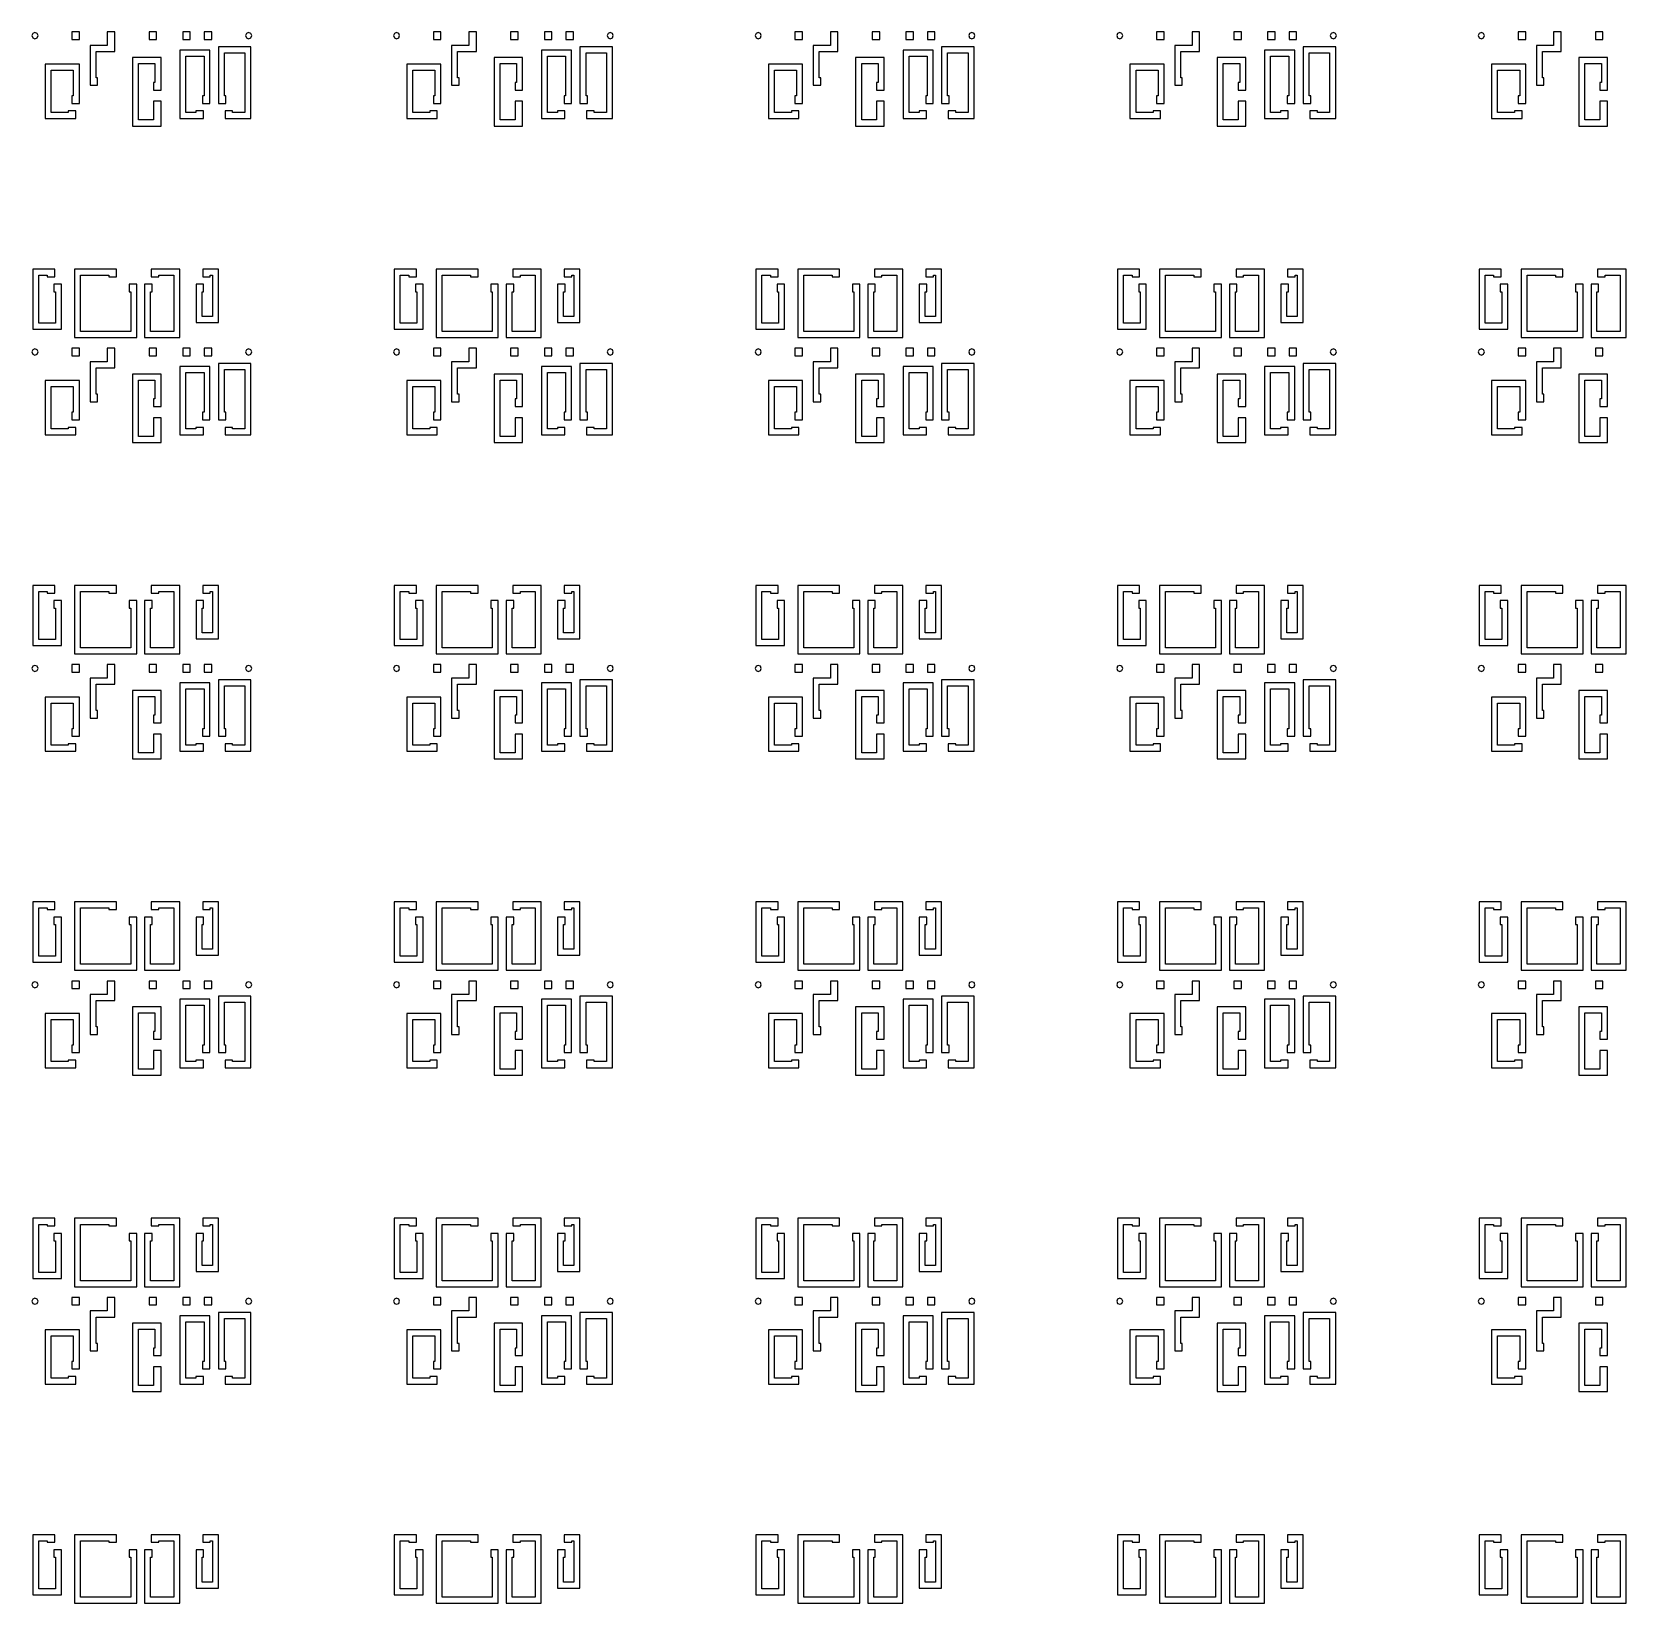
# Model space of a CAD drawing. Extents: x -100 to 100, y -100 to 100.
# Drawn here: x -16.41 to 9.39, y -50.99 to -25.55 of the extents above; entities that cross this region are included whole.
import ezdxf

# ---------------------------------------------------------------- set-up
doc = ezdxf.new("R2010")
doc.units = 0
doc.layers.add('L2', color=7, linetype='continuous')

# ---------------------------------------------------------------- blocks, each defined once
blk = doc.blocks.new('LDI_XFB44-1600-011_L2_B1')
at = {"layer": 'L2'}
for points in [[(-16.033, -55.876), (-16.302, -55.876), (-16.302, -55.098), (-16.165, -55.098), (-16.165, -55.122), (-16.043, -55.122), (-16.043, -55), (-16.4, -55), (-16.4, -55.973), (-15.935, -55.973), (-15.935, -55.244), (-16.057, -55.244), (-16.057, -55.366), (-16.033, -55.366), (-16.033, -55.876)], [(-15.721, -56.107), (-14.717, -56.107), (-14.717, -55.244), (-14.839, -55.244), (-14.839, -55.366), (-14.814, -55.366), (-14.814, -56.01), (-15.624, -56.01), (-15.624, -55.098), (-15.166, -55.098), (-15.166, -55.122), (-15.044, -55.122), (-15.044, -55), (-15.721, -55), (-15.721, -56.107)], [(-14.02, -55), (-14.481, -55), (-14.481, -55.122), (-14.359, -55.122), (-14.359, -55.098), (-14.118, -55.098), (-14.118, -56.01), (-14.491, -56.01), (-14.491, -55.366), (-14.467, -55.366), (-14.467, -55.244), (-14.589, -55.244), (-14.589, -56.107), (-14.02, -56.107), (-14.02, -55)], [(-13.395, -55), (-13.648, -55), (-13.648, -55.122), (-13.526, -55.122), (-13.526, -55.098), (-13.492, -55.098), (-13.492, -55.766), (-13.658, -55.766), (-13.658, -55.366), (-13.634, -55.366), (-13.634, -55.244), (-13.756, -55.244), (-13.756, -55.863), (-13.395, -55.863), (-13.395, -55)], [(-10.179, -55.876), (-10.449, -55.876), (-10.449, -55.098), (-10.311, -55.098), (-10.311, -55.122), (-10.189, -55.122), (-10.189, -55), (-10.546, -55), (-10.546, -55.973), (-10.081, -55.973), (-10.081, -55.244), (-10.203, -55.244), (-10.203, -55.366), (-10.179, -55.366), (-10.179, -55.876)], [(-9.868, -56.107), (-8.863, -56.107), (-8.863, -55.244), (-8.985, -55.244), (-8.985, -55.366), (-8.961, -55.366), (-8.961, -56.01), (-9.77, -56.01), (-9.77, -55.098), (-9.312, -55.098), (-9.312, -55.122), (-9.19, -55.122), (-9.19, -55), (-9.868, -55), (-9.868, -56.107)], [(-8.167, -55), (-8.628, -55), (-8.628, -55.122), (-8.506, -55.122), (-8.506, -55.098), (-8.264, -55.098), (-8.264, -56.01), (-8.638, -56.01), (-8.638, -55.366), (-8.613, -55.366), (-8.613, -55.244), (-8.735, -55.244), (-8.735, -56.107), (-8.167, -56.107), (-8.167, -55)], [(-7.541, -55), (-7.795, -55), (-7.795, -55.122), (-7.673, -55.122), (-7.673, -55.098), (-7.638, -55.098), (-7.638, -55.766), (-7.805, -55.766), (-7.805, -55.366), (-7.78, -55.366), (-7.78, -55.244), (-7.902, -55.244), (-7.902, -55.863), (-7.541, -55.863), (-7.541, -55)], [(-4.325, -55.876), (-4.595, -55.876), (-4.595, -55.098), (-4.457, -55.098), (-4.457, -55.122), (-4.335, -55.122), (-4.335, -55), (-4.693, -55), (-4.693, -55.973), (-4.228, -55.973), (-4.228, -55.244), (-4.35, -55.244), (-4.35, -55.366), (-4.325, -55.366), (-4.325, -55.876)], [(-4.014, -56.107), (-3.01, -56.107), (-3.01, -55.244), (-3.131, -55.244), (-3.131, -55.366), (-3.107, -55.366), (-3.107, -56.01), (-3.916, -56.01), (-3.916, -55.098), (-3.459, -55.098), (-3.459, -55.122), (-3.337, -55.122), (-3.337, -55), (-4.014, -55), (-4.014, -56.107)], [(-2.313, -55), (-2.774, -55), (-2.774, -55.122), (-2.652, -55.122), (-2.652, -55.098), (-2.411, -55.098), (-2.411, -56.01), (-2.784, -56.01), (-2.784, -55.366), (-2.76, -55.366), (-2.76, -55.244), (-2.882, -55.244), (-2.882, -56.107), (-2.313, -56.107), (-2.313, -55)], [(-1.687, -55), (-1.941, -55), (-1.941, -55.122), (-1.819, -55.122), (-1.819, -55.098), (-1.785, -55.098), (-1.785, -55.766), (-1.951, -55.766), (-1.951, -55.366), (-1.927, -55.366), (-1.927, -55.244), (-2.049, -55.244), (-2.049, -55.863), (-1.687, -55.863), (-1.687, -55)], [(1.528, -55.876), (1.259, -55.876), (1.259, -55.098), (1.396, -55.098), (1.396, -55.122), (1.518, -55.122), (1.518, -55), (1.161, -55), (1.161, -55.973), (1.626, -55.973), (1.626, -55.244), (1.504, -55.244), (1.504, -55.366), (1.528, -55.366), (1.528, -55.876)], [(1.84, -56.107), (2.844, -56.107), (2.844, -55.244), (2.722, -55.244), (2.722, -55.366), (2.747, -55.366), (2.747, -56.01), (1.937, -56.01), (1.937, -55.098), (2.395, -55.098), (2.395, -55.122), (2.517, -55.122), (2.517, -55), (1.84, -55), (1.84, -56.107)], [(3.541, -55), (3.08, -55), (3.08, -55.122), (3.202, -55.122), (3.202, -55.098), (3.443, -55.098), (3.443, -56.01), (3.07, -56.01), (3.07, -55.366), (3.094, -55.366), (3.094, -55.244), (2.972, -55.244), (2.972, -56.107), (3.541, -56.107), (3.541, -55)], [(4.166, -55), (3.913, -55), (3.913, -55.122), (4.035, -55.122), (4.035, -55.098), (4.069, -55.098), (4.069, -55.766), (3.903, -55.766), (3.903, -55.366), (3.927, -55.366), (3.927, -55.244), (3.805, -55.244), (3.805, -55.863), (4.166, -55.863), (4.166, -55)], [(7.382, -55.876), (7.112, -55.876), (7.112, -55.098), (7.25, -55.098), (7.25, -55.122), (7.372, -55.122), (7.372, -55), (7.015, -55), (7.015, -55.973), (7.48, -55.973), (7.48, -55.244), (7.358, -55.244), (7.358, -55.366), (7.382, -55.366), (7.382, -55.876)], [(7.693, -56.107), (8.698, -56.107), (8.698, -55.244), (8.576, -55.244), (8.576, -55.366), (8.6, -55.366), (8.6, -56.01), (7.791, -56.01), (7.791, -55.098), (8.249, -55.098), (8.249, -55.122), (8.371, -55.122), (8.371, -55), (7.693, -55), (7.693, -56.107)], [(9.394, -55), (8.933, -55), (8.933, -55.122), (9.055, -55.122), (9.055, -55.098), (9.297, -55.098), (9.297, -56.01), (8.923, -56.01), (8.923, -55.366), (8.948, -55.366), (8.948, -55.244), (8.826, -55.244), (8.826, -56.107), (9.394, -56.107), (9.394, -55)], [(-16.399, -56.377), (-16.363, -56.391), (-16.328, -56.377), (-16.313, -56.341), (-16.328, -56.306), (-16.363, -56.292), (-16.399, -56.306), (-16.413, -56.341), (-16.399, -56.377)], [(-15.645, -56.402), (-15.645, -56.28), (-15.767, -56.28), (-15.767, -56.402), (-15.645, -56.402)], [(-15.194, -56.28), (-15.194, -56.5), (-15.472, -56.5), (-15.472, -57.146), (-15.351, -57.146), (-15.351, -57.024), (-15.375, -57.024), (-15.375, -56.598), (-15.072, -56.598), (-15.072, -56.28), (-15.194, -56.28)], [(-14.395, -56.28), (-14.517, -56.28), (-14.517, -56.402), (-14.395, -56.402), (-14.395, -56.28)], [(-13.971, -56.28), (-13.971, -56.402), (-13.849, -56.402), (-13.849, -56.28), (-13.971, -56.28)], [(-13.623, -56.402), (-13.501, -56.402), (-13.501, -56.28), (-13.623, -56.28), (-13.623, -56.402)], [(-12.87, -56.306), (-12.905, -56.292), (-12.94, -56.306), (-12.955, -56.341), (-12.94, -56.377), (-12.905, -56.391), (-12.87, -56.377), (-12.855, -56.341), (-12.87, -56.306)], [(-10.545, -56.377), (-10.51, -56.391), (-10.474, -56.377), (-10.46, -56.341), (-10.474, -56.306), (-10.51, -56.292), (-10.545, -56.306), (-10.56, -56.341), (-10.545, -56.377)], [(-9.792, -56.402), (-9.792, -56.28), (-9.913, -56.28), (-9.913, -56.402), (-9.792, -56.402)], [(-9.34, -56.28), (-9.34, -56.5), (-9.619, -56.5), (-9.619, -57.146), (-9.497, -57.146), (-9.497, -57.024), (-9.521, -57.024), (-9.521, -56.598), (-9.218, -56.598), (-9.218, -56.28), (-9.34, -56.28)], [(-8.542, -56.28), (-8.663, -56.28), (-8.663, -56.402), (-8.542, -56.402), (-8.542, -56.28)], [(-8.117, -56.28), (-8.117, -56.402), (-7.995, -56.402), (-7.995, -56.28), (-8.117, -56.28)], [(-7.769, -56.402), (-7.647, -56.402), (-7.647, -56.28), (-7.769, -56.28), (-7.769, -56.402)], [(-7.016, -56.306), (-7.051, -56.292), (-7.087, -56.306), (-7.101, -56.341), (-7.087, -56.377), (-7.051, -56.391), (-7.016, -56.377), (-7.001, -56.341), (-7.016, -56.306)], [(-4.691, -56.377), (-4.656, -56.391), (-4.621, -56.377), (-4.606, -56.341), (-4.621, -56.306), (-4.656, -56.292), (-4.691, -56.306), (-4.706, -56.341), (-4.691, -56.377)], [(-3.938, -56.402), (-3.938, -56.28), (-4.06, -56.28), (-4.06, -56.402), (-3.938, -56.402)], [(-3.487, -56.28), (-3.487, -56.5), (-3.765, -56.5), (-3.765, -57.146), (-3.643, -57.146), (-3.643, -57.024), (-3.668, -57.024), (-3.668, -56.598), (-3.365, -56.598), (-3.365, -56.28), (-3.487, -56.28)], [(-2.688, -56.28), (-2.81, -56.28), (-2.81, -56.402), (-2.688, -56.402), (-2.688, -56.28)], [(-2.263, -56.28), (-2.263, -56.402), (-2.141, -56.402), (-2.141, -56.28), (-2.263, -56.28)], [(-1.916, -56.402), (-1.794, -56.402), (-1.794, -56.28), (-1.916, -56.28), (-1.916, -56.402)], [(-1.162, -56.306), (-1.198, -56.292), (-1.233, -56.306), (-1.248, -56.341), (-1.233, -56.377), (-1.198, -56.391), (-1.162, -56.377), (-1.148, -56.341), (-1.162, -56.306)], [(1.162, -56.377), (1.198, -56.391), (1.233, -56.377), (1.248, -56.341), (1.233, -56.306), (1.198, -56.292), (1.162, -56.306), (1.148, -56.341), (1.162, -56.377)], [(1.916, -56.402), (1.916, -56.28), (1.794, -56.28), (1.794, -56.402), (1.916, -56.402)], [(2.367, -56.28), (2.367, -56.5), (2.088, -56.5), (2.088, -57.146), (2.21, -57.146), (2.21, -57.024), (2.186, -57.024), (2.186, -56.598), (2.489, -56.598), (2.489, -56.28), (2.367, -56.28)], [(3.166, -56.28), (3.044, -56.28), (3.044, -56.402), (3.166, -56.402), (3.166, -56.28)], [(3.59, -56.28), (3.59, -56.402), (3.712, -56.402), (3.712, -56.28), (3.59, -56.28)], [(3.938, -56.402), (4.06, -56.402), (4.06, -56.28), (3.938, -56.28), (3.938, -56.402)], [(4.691, -56.306), (4.656, -56.292), (4.621, -56.306), (4.606, -56.341), (4.621, -56.377), (4.656, -56.391), (4.691, -56.377), (4.706, -56.341), (4.691, -56.306)], [(7.016, -56.377), (7.051, -56.391), (7.087, -56.377), (7.101, -56.341), (7.087, -56.306), (7.051, -56.292), (7.016, -56.306), (7.001, -56.341), (7.016, -56.377)], [(7.769, -56.402), (7.769, -56.28), (7.647, -56.28), (7.647, -56.402), (7.769, -56.402)], [(8.221, -56.28), (8.221, -56.5), (7.942, -56.5), (7.942, -57.146), (8.064, -57.146), (8.064, -57.024), (8.04, -57.024), (8.04, -56.598), (8.343, -56.598), (8.343, -56.28), (8.221, -56.28)], [(9.019, -56.28), (8.897, -56.28), (8.897, -56.402), (9.019, -56.402), (9.019, -56.28)], [(-14.445, -57.707), (-14.688, -57.707), (-14.688, -56.795), (-14.421, -56.795), (-14.421, -57.1), (-14.445, -57.1), (-14.445, -57.222), (-14.323, -57.222), (-14.323, -56.698), (-14.785, -56.698), (-14.785, -57.805), (-14.323, -57.805), (-14.323, -57.405), (-14.445, -57.405), (-14.445, -57.707)], [(-14.018, -57.683), (-13.637, -57.683), (-13.637, -57.561), (-13.759, -57.561), (-13.759, -57.585), (-13.921, -57.585), (-13.921, -56.673), (-13.627, -56.673), (-13.627, -57.317), (-13.652, -57.317), (-13.652, -57.439), (-13.53, -57.439), (-13.53, -56.576), (-14.018, -56.576), (-14.018, -57.683)], [(-13.287, -57.683), (-12.868, -57.683), (-12.868, -56.525), (-13.394, -56.525), (-13.394, -57.439), (-13.272, -57.439), (-13.272, -57.317), (-13.297, -57.317), (-13.297, -56.622), (-12.966, -56.622), (-12.966, -57.585), (-13.165, -57.585), (-13.165, -57.561), (-13.287, -57.561), (-13.287, -57.683)], [(-8.591, -57.707), (-8.834, -57.707), (-8.834, -56.795), (-8.567, -56.795), (-8.567, -57.1), (-8.591, -57.1), (-8.591, -57.222), (-8.469, -57.222), (-8.469, -56.698), (-8.932, -56.698), (-8.932, -57.805), (-8.469, -57.805), (-8.469, -57.405), (-8.591, -57.405), (-8.591, -57.707)], [(-8.164, -57.683), (-7.784, -57.683), (-7.784, -57.561), (-7.906, -57.561), (-7.906, -57.585), (-8.067, -57.585), (-8.067, -56.673), (-7.774, -56.673), (-7.774, -57.317), (-7.798, -57.317), (-7.798, -57.439), (-7.676, -57.439), (-7.676, -56.576), (-8.164, -56.576), (-8.164, -57.683)], [(-7.433, -57.683), (-7.015, -57.683), (-7.015, -56.525), (-7.541, -56.525), (-7.541, -57.439), (-7.419, -57.439), (-7.419, -57.317), (-7.443, -57.317), (-7.443, -56.622), (-7.112, -56.622), (-7.112, -57.585), (-7.311, -57.585), (-7.311, -57.561), (-7.433, -57.561), (-7.433, -57.683)], [(-2.738, -57.707), (-2.98, -57.707), (-2.98, -56.795), (-2.713, -56.795), (-2.713, -57.1), (-2.738, -57.1), (-2.738, -57.222), (-2.616, -57.222), (-2.616, -56.698), (-3.078, -56.698), (-3.078, -57.805), (-2.616, -57.805), (-2.616, -57.405), (-2.738, -57.405), (-2.738, -57.707)], [(-2.311, -57.683), (-1.93, -57.683), (-1.93, -57.561), (-2.052, -57.561), (-2.052, -57.585), (-2.213, -57.585), (-2.213, -56.673), (-1.92, -56.673), (-1.92, -57.317), (-1.944, -57.317), (-1.944, -57.439), (-1.822, -57.439), (-1.822, -56.576), (-2.311, -56.576), (-2.311, -57.683)], [(-1.579, -57.683), (-1.161, -57.683), (-1.161, -56.525), (-1.687, -56.525), (-1.687, -57.439), (-1.565, -57.439), (-1.565, -57.317), (-1.589, -57.317), (-1.589, -56.622), (-1.259, -56.622), (-1.259, -57.585), (-1.457, -57.585), (-1.457, -57.561), (-1.579, -57.561), (-1.579, -57.683)], [(3.116, -57.707), (2.873, -57.707), (2.873, -56.795), (3.14, -56.795), (3.14, -57.1), (3.116, -57.1), (3.116, -57.222), (3.238, -57.222), (3.238, -56.698), (2.776, -56.698), (2.776, -57.805), (3.238, -57.805), (3.238, -57.405), (3.116, -57.405), (3.116, -57.707)], [(3.543, -57.683), (3.924, -57.683), (3.924, -57.561), (3.802, -57.561), (3.802, -57.585), (3.64, -57.585), (3.64, -56.673), (3.934, -56.673), (3.934, -57.317), (3.909, -57.317), (3.909, -57.439), (4.031, -57.439), (4.031, -56.576), (3.543, -56.576), (3.543, -57.683)], [(4.274, -57.683), (4.693, -57.683), (4.693, -56.525), (4.167, -56.525), (4.167, -57.439), (4.289, -57.439), (4.289, -57.317), (4.264, -57.317), (4.264, -56.622), (4.595, -56.622), (4.595, -57.585), (4.396, -57.585), (4.396, -57.561), (4.274, -57.561), (4.274, -57.683)], [(8.97, -57.707), (8.727, -57.707), (8.727, -56.795), (8.994, -56.795), (8.994, -57.1), (8.97, -57.1), (8.97, -57.222), (9.092, -57.222), (9.092, -56.698), (8.629, -56.698), (8.629, -57.805), (9.092, -57.805), (9.092, -57.405), (8.97, -57.405), (8.97, -57.707)], [(-15.645, -57.439), (-15.645, -56.805), (-16.198, -56.805), (-16.198, -57.683), (-15.703, -57.683), (-15.703, -57.561), (-15.825, -57.561), (-15.825, -57.585), (-16.1, -57.585), (-16.1, -56.902), (-15.743, -56.902), (-15.743, -57.317), (-15.767, -57.317), (-15.767, -57.439), (-15.645, -57.439)], [(-9.792, -57.439), (-9.792, -56.805), (-10.344, -56.805), (-10.344, -57.683), (-9.85, -57.683), (-9.85, -57.561), (-9.971, -57.561), (-9.971, -57.585), (-10.247, -57.585), (-10.247, -56.902), (-9.889, -56.902), (-9.889, -57.317), (-9.913, -57.317), (-9.913, -57.439), (-9.792, -57.439)], [(-3.938, -57.439), (-3.938, -56.805), (-4.49, -56.805), (-4.49, -57.683), (-3.996, -57.683), (-3.996, -57.561), (-4.118, -57.561), (-4.118, -57.585), (-4.393, -57.585), (-4.393, -56.902), (-4.035, -56.902), (-4.035, -57.317), (-4.06, -57.317), (-4.06, -57.439), (-3.938, -57.439)], [(1.916, -57.439), (1.916, -56.805), (1.363, -56.805), (1.363, -57.683), (1.858, -57.683), (1.858, -57.561), (1.736, -57.561), (1.736, -57.585), (1.461, -57.585), (1.461, -56.902), (1.818, -56.902), (1.818, -57.317), (1.794, -57.317), (1.794, -57.439), (1.916, -57.439)], [(7.769, -57.439), (7.769, -56.805), (7.217, -56.805), (7.217, -57.683), (7.711, -57.683), (7.711, -57.561), (7.589, -57.561), (7.589, -57.585), (7.314, -57.585), (7.314, -56.902), (7.672, -56.902), (7.672, -57.317), (7.647, -57.317), (7.647, -57.439), (7.769, -57.439)]]:
    blk.add_lwpolyline(points, close=True, dxfattribs=at)

msp = doc.modelspace()

# ---------------------------------------------------------------- block references
at = {"layer": 'L2'}
for p in [(0, 30.732), (0, 25.61), (0, 20.488), (0, 15.366), (0, 10.244), (0, 5.122)]:
    msp.add_blockref('LDI_XFB44-1600-011_L2_B1', p, dxfattribs=at)

doc.saveas('drawing.dxf')
